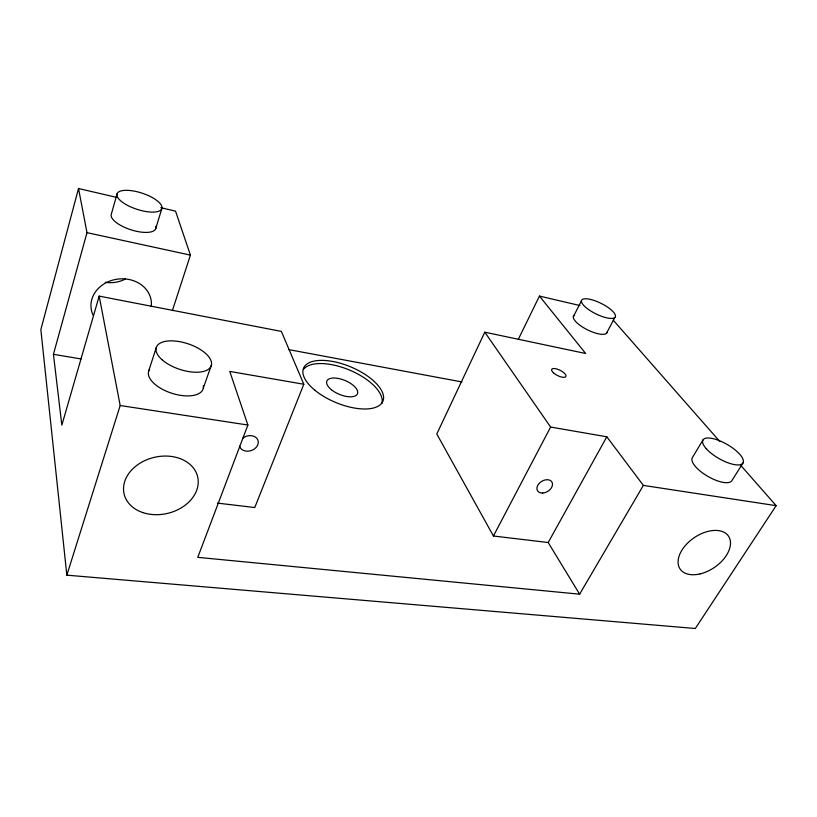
<?xml version="1.0" encoding="UTF-8"?>
<svg xmlns="http://www.w3.org/2000/svg" width="817" height="817" viewBox="0 0 817 817"><rect width="100%" height="100%" fill="white"/><g stroke="black" fill="none" stroke-linecap="round" stroke-linejoin="round"><path stroke-width="1.23" d="M116.586 197.387L78.514 188.502L40.85 329.598L66.841 575.168L695.308 628.498L776.15 505.672L740.876 465.506M217.363 503.098L254.751 507.551L303.812 384.256L281.365 331.406L99.174 296.122L61.837 425.167L53.432 354.302L86.99 232.651L78.514 188.502M117.178 193.537L111.388 213.911A23.366 8.752 17.9 0 0 133.161 230.465A23.366 8.752 17.9 0 0 155.69 226.299M155.71 228.668L161.837 208.611A23.57 8.476 18.2 0 0 130.659 190.575A23.57 8.476 18.2 0 0 125.859 204.444A23.57 8.476 18.2 0 0 161.837 208.611M66.841 575.168L120.181 405.518L99.174 296.122M148.561 371.449L156.221 347.725M172.377 310.654L190.412 255.108L175.532 211.143L160.796 207.702M203.321 388.075L211.501 364.801M303.812 384.256L229.761 371.418L247.888 425.024L197.765 557.347L579.621 594.184L643.357 485.4L606.817 436.789L550.617 427.046L484.798 332.192L436.789 434.001L493.437 536.003L548.197 542.529L579.621 594.184M518.366 339.218L539.445 296.081L579.907 305.527M573.34 316.741L581.418 300.86M493.437 536.003L550.617 427.046M606.469 333.346L614.823 317.527A18.791 5.862 26.3 0 0 594.367 300.544A18.791 5.862 26.3 0 0 586.146 307.703A18.791 5.862 26.3 0 0 614.823 317.527M548.197 542.529L606.817 436.789M702.998 439.944L692.356 457.632A22.876 8.425 30 0 0 708.114 476.536A22.876 8.425 30 0 0 732.032 480.386L743.123 462.739M120.181 405.518L247.888 425.024M643.357 485.4L776.15 505.672M53.432 354.302L81.097 358.959M288.901 349.645L461.922 381.947M484.798 332.192L585.656 353.495L539.445 296.081M86.99 232.651L190.412 255.108M613.21 320.141L719.879 441.599M125.379 279.016A28.381 24.827 -3.3 0 1 105.25 282.273M93.209 315.413A30.29 25.848 -6.4 0 1 116.954 279.21A30.29 25.848 -6.4 0 1 151.237 306.641M203.351 385.593A28.646 13.828 18.1 0 1 172.724 393.549A28.646 13.828 18.1 0 1 149.623 369.253M242.475 438.443A9.671 7.567 -18.2 0 1 256.865 438.351A9.671 7.567 -18.2 0 1 252.402 450.116A9.671 7.567 -18.2 0 1 239.555 446.153M607.164 331.916A18.658 6.066 26.4 0 1 587.341 329.762A18.658 6.066 26.4 0 1 574.157 315.382M303.638 369.121A42.923 19.404 22.6 0 1 350.942 370.673A42.923 19.404 22.6 0 1 381.866 403.373M700.098 573.891A29.259 17.984 -34.2 0 0 728.815 536.646A29.259 17.984 -34.2 0 0 683.962 547.227A29.259 17.984 -34.2 0 0 700.098 573.891M142.955 512.616A37.776 28.799 -13.1 0 0 198.225 481.172A37.776 28.799 -13.1 0 0 141.423 462.361A37.776 28.799 -13.1 0 0 142.955 512.616M314.872 390.22A42.995 19.312 22.6 0 0 382.295 402.413A42.995 19.312 22.6 0 0 332.509 361.42A42.995 19.312 22.6 0 0 314.872 390.22M553.405 372.797A7.935 2.931 26.6 0 0 565.65 376.811A7.935 2.931 26.6 0 0 557.378 369.161A7.935 2.931 26.6 0 0 553.405 372.797M542.733 493.049A8.446 5.882 -31.7 0 0 552.251 482.673A8.446 5.882 -31.7 0 0 539.159 483.398A8.446 5.882 -31.7 0 0 542.733 493.049M706.245 448.676A23.07 8.15 29.8 0 0 741.509 464.26A23.07 8.15 29.8 0 0 721.237 441.446A23.07 8.15 29.8 0 0 706.245 448.676M162.522 360.154A28.963 13.44 18.4 0 0 209.938 367.967A28.963 13.44 18.4 0 0 178.923 341.526A28.963 13.44 18.4 0 0 162.522 360.154M331.457 389.78A16.575 7.486 22.6 0 0 357.305 394.121A16.575 7.486 22.6 0 0 337.717 378.353A16.575 7.486 22.6 0 0 331.457 389.78"/></g></svg>
